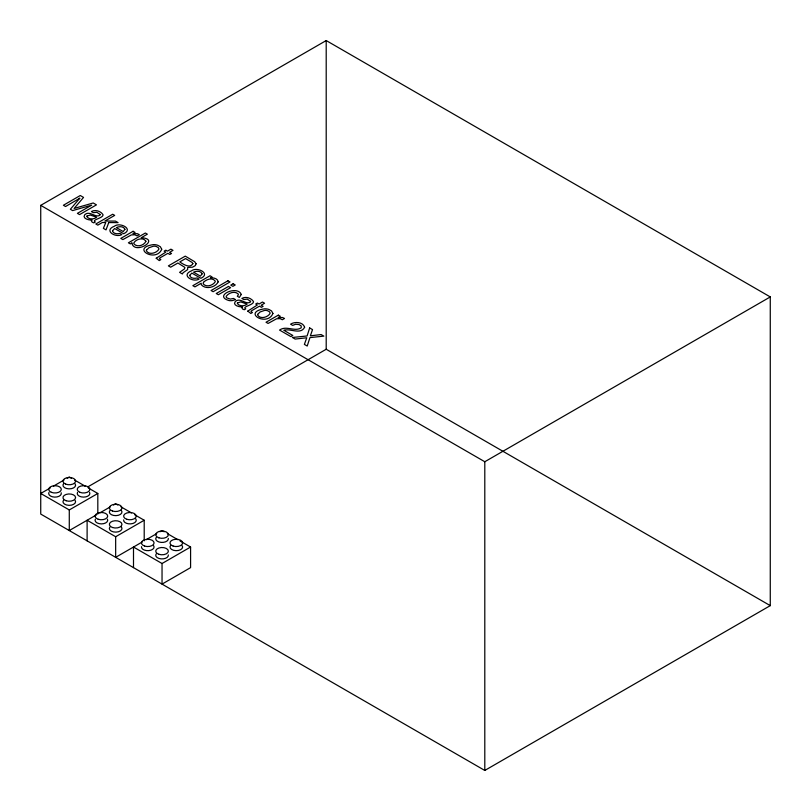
<?xml version="1.0" encoding="UTF-8"?>
<svg xmlns="http://www.w3.org/2000/svg" width="811" height="811" viewBox="0 0 811 811"><rect width="100%" height="100%" fill="white"/><g stroke="black" fill="none" stroke-linecap="round" stroke-linejoin="round"><path stroke-width="1.22" d="M40.732 205.365L326.204 40.55L770.268 296.927L770.268 605.635L484.796 770.45L40.732 514.073L40.732 205.365L484.796 461.743L770.268 296.927M50.241 487.979L40.732 493.473L69.28 509.947L97.817 493.473L97.817 514.073M53.414 486.144L63.988 480.041M67.161 478.216L69.28 476.99L71.388 478.216M87.76 486.914L326.204 349.257L770.268 605.635M96.631 514.762L69.28 530.546L69.28 509.947M99.804 512.927L110.377 506.824M113.54 504.989L115.659 503.773L117.777 504.989M87.112 540.846L87.112 520.246L115.659 536.73L144.206 520.246L144.206 540.846M142.087 542.072L115.659 557.329L115.659 536.73M146.183 539.71L156.756 533.597M159.929 531.773L162.038 530.546L164.157 531.773M162.038 563.513L190.585 547.03L190.585 567.629L162.038 584.113L162.038 563.513L133.501 547.03L133.501 567.629M74.561 480.041L85.135 486.144M88.308 487.979L97.817 493.473M120.94 506.824L131.514 512.927M134.687 514.762L144.206 520.246M167.33 533.597L177.903 539.71M180.012 540.927L190.585 547.03M484.796 461.743L484.796 770.45M326.204 40.55L326.204 349.257M61.19 492.764A6.306 3.639 0 0 1 54.692 497.113A6.306 3.639 0 0 1 48.964 492.419M75.099 483.843A6.306 3.639 0 0 1 68.965 488.871A6.306 3.639 0 0 1 63.714 483.518M89.585 492.419A6.306 3.639 0 0 1 83.543 497.113A6.306 3.639 0 0 1 77.511 492.419M75.099 500.316A6.306 3.639 0 0 1 68.965 505.344A6.306 3.639 0 0 1 63.714 499.992M107.427 519.192A6.306 3.639 0 0 1 101.385 523.896A6.306 3.639 0 0 1 95.353 519.192M121.224 510.291A6.306 3.639 0 0 1 115.963 515.644A6.306 3.639 0 0 1 109.83 510.616M135.761 518.858A6.306 3.639 0 0 1 130.855 523.855A6.306 3.639 0 0 1 123.657 519.892M121.224 526.775A6.306 3.639 0 0 1 115.963 532.128A6.306 3.639 0 0 1 109.83 527.099M153.593 545.641A6.306 3.639 0 0 1 148.697 550.628A6.306 3.639 0 0 1 141.489 546.675M168.323 538.433A6.306 3.639 0 0 1 161.115 542.397A6.306 3.639 0 0 1 156.219 537.399M182.14 545.641A6.306 3.639 0 0 1 176.007 550.669A6.306 3.639 0 0 1 170.746 545.316M168.323 554.917A6.306 3.639 0 0 1 161.115 558.87A6.306 3.639 0 0 1 156.219 553.872M241.252 294.494L239.336 297.414L237.329 296.248L238.383 294.677L238.089 293.856C234.632 290.703 228.743 292.812 226.299 296.218A3.589 2.068 0 0 0 226.786 297.87L230.314 299.097L233.517 298.448L235.525 299.614L232.798 300.486A5.971 3.447 0 0 1 228.986 300.546C212.958 295.903 237.552 284.722 241.252 294.494M156.229 258.233L159.22 260.584L160.852 259.642L159.412 258.709L159.838 257.959L167.877 253.326L169.844 254.461L171.526 253.478L169.56 252.343L172.996 250.366L170.908 249.159L167.471 251.136L165.809 250.173L164.116 251.157L165.779 252.12L156.229 258.233M247.801 311.1L250.802 313.462L252.434 312.519L250.994 311.586L251.42 310.836L259.459 306.193L261.416 307.328L263.109 306.355L261.142 305.22L264.579 303.233L262.49 302.027L259.054 304.013L257.381 303.05L255.698 304.024L257.361 304.987L247.801 311.1M112.536 230.76C112.911 233.852 117.433 234.186 119.846 233.396L121.873 234.572C115.608 238.181 103.25 230.486 114.381 226.239C119.734 221.839 134.018 228.976 123.677 233.73L114.665 228.52L112.536 230.76M189.733 275.334C190.098 278.416 194.62 278.751 197.032 277.96L199.07 279.136C192.795 282.745 180.437 275.051 191.568 270.803C196.921 266.403 211.205 273.54 200.875 278.295L191.852 273.084L189.733 275.334M100.098 214.469L100.037 215.148C95.495 218.443 89.595 210.049 84.749 214.733C81.82 218.605 89.372 220.41 92.14 219.974L91.359 220.845L92.16 222.173L93.792 222.883L95.313 221.991C90.862 219.913 102.733 218.311 103.027 215.087L102.916 214.479C100.493 211.002 95.191 209.35 91.39 211.549L93.316 212.664L96.813 212.269L100.098 214.469M250.558 301.327L250.498 302.016C245.956 305.311 240.056 296.907 235.21 301.601C232.27 305.473 239.833 307.278 242.601 306.842L241.82 307.704L242.621 309.042L244.253 309.741L245.774 308.859C241.323 306.781 253.194 305.179 253.488 301.956L253.377 301.347C250.954 297.87 245.652 296.218 241.85 298.418L243.776 299.533L247.274 299.137L250.558 301.327M146.446 250.163L146.375 250.781C148.981 255.424 156.989 253.093 158.966 249.007L158.307 247.649L156.452 246.554A3.984 2.301 0 0 0 153.218 246.26L148.869 247.771L146.446 250.163M257.665 314.374L257.584 314.982C260.189 319.635 268.198 317.304 270.175 313.208L269.526 311.85L267.66 310.765A3.984 2.301 0 0 0 264.427 310.461L260.078 311.982L257.665 314.374M196.09 263.788L195.279 265.623L192.552 267.184L187.676 267.437L187.635 269.627L183.083 272.729L182.404 273.976L179.596 272.354L184.523 268.877L184.857 267.387L177.913 263.017L170.665 267.194L168.384 265.876L185.263 256.134L194.701 261.74L196.09 263.788M145.899 241.272C144.307 245.388 136.806 247.791 133.856 243.695L133.815 242.945C135.873 239.103 143.415 236.893 145.899 241.272M131.889 242.996C134.15 255.485 161.561 238.981 141.236 237.714L147.359 234.176L145.351 233.021L128.402 242.803L130.318 243.898L131.889 242.996M161.724 249.241C156.036 263.038 130.368 248.136 153.218 244.628A7.187 4.146 0 0 1 157.912 245.348L160.335 246.716L161.724 249.241M272.932 313.451C267.255 327.249 241.577 312.336 264.427 308.829A7.187 4.146 0 0 1 269.12 309.549L271.543 310.927L272.932 313.451M87 216.04L86.878 216.669C88.987 219.71 93.964 219.477 96.671 217.247L90.315 215.037L87 216.04M237.461 302.909L237.339 303.537C239.448 306.578 244.425 306.345 247.132 304.115L240.776 301.905L237.461 302.909M124.924 229.31L123.201 231.551L116.358 227.607C118.953 226.269 123.698 226.056 124.924 229.31M202.111 273.875L200.388 276.115L193.555 272.172C196.14 270.833 200.885 270.621 202.111 273.875M192.876 263.656C190.088 268.867 182.972 264.143 179.819 261.912L185.587 258.587L192.136 262.47L192.876 263.656M304.622 327.228C300.709 335.085 290.257 328.141 283.82 330.27L292.812 335.46L290.855 336.585L279.552 330.067C286.242 325.15 294.778 332.175 301.216 327.806L301.185 325.921L299.026 324.542L295.559 324.278L292.68 325.383L290.581 324.167C294.788 321.42 302.949 321.845 304.622 327.228M218.139 281.904C215.493 287.55 205.436 289.831 201.25 284.631L201.209 283.232L194.924 286.871L192.846 285.675L210.008 275.76L212.026 276.926L210.394 277.869C213.263 277.605 217.895 278.345 218.139 281.904M309.66 327.948L307.095 335.967L292.396 337.477L295.153 339.069L306.771 337.761L304.378 344.401L307.217 346.033L309.934 337.609L323.832 336.129L321.105 334.558L310.37 335.815L312.519 329.601L309.66 327.948M108.755 222.559L106.028 229.878L103.382 228.357L105.754 222.549L102.429 222.467L97.807 225.134L95.82 223.988L112.709 214.236L114.696 215.391L104.893 221.048L115.426 221.089L118.071 222.619L108.755 222.559M203.47 282.329L203.176 283.809C206.197 287.702 213.009 285.482 215.219 281.782L215.199 281.032C212.35 277.129 206.237 279.389 203.47 282.329M79.752 198.269L70.364 209.289L72.625 210.596L91.684 205.153L77.4 213.354L79.569 214.601L96.458 204.859L93.214 202.983L74.125 208.447L83.543 197.408L80.269 195.512L63.39 205.264L65.569 206.521L79.752 198.269M133.095 231.297L120.788 238.404L122.856 239.59L131.382 234.916L134.869 234.805L137.12 235.879L139.299 234.622L137.312 233.669L132.933 233.659L135.062 232.422L133.095 231.297M227.952 280.778L211.063 290.52L213.141 291.717L230.02 281.964L227.952 280.778M228.489 286.435L216.243 293.511L218.341 294.728L230.598 287.652L228.489 286.435M233.122 283.759L230.78 285.117L232.879 286.324L235.231 284.975L233.122 283.759M278.325 315.144L266.018 322.251L268.086 323.437L276.612 318.764L280.099 318.652L282.35 319.737L284.529 318.47L282.542 317.517L278.163 317.506L280.292 316.28L278.325 315.144M51.326 492.307A6.306 3.639 0 0 0 61.281 489.712A6.306 3.639 0 0 0 52.401 486.032A6.306 3.639 0 0 0 51.326 492.307M66.117 500.742A6.306 3.639 0 0 0 75.585 497.589A6.306 3.639 0 0 0 66.117 494.436A6.306 3.639 0 0 0 66.117 500.742M65.6 484.076A6.306 3.639 0 0 0 75.555 481.47A6.306 3.639 0 0 0 66.674 477.791A6.306 3.639 0 0 0 65.6 484.076M79.873 492.307A6.306 3.639 0 0 0 89.828 489.712A6.306 3.639 0 0 0 80.948 486.032A6.306 3.639 0 0 0 79.873 492.307M98.232 519.283A6.306 3.639 0 0 0 107.691 516.131A6.306 3.639 0 0 0 98.232 512.978A6.306 3.639 0 0 0 98.232 519.283M112.506 527.525A6.306 3.639 0 0 0 121.964 524.372A6.306 3.639 0 0 0 112.506 521.22A6.306 3.639 0 0 0 112.506 527.525M112.506 511.042A6.306 3.639 0 0 0 121.964 507.889A6.306 3.639 0 0 0 112.506 504.736A6.306 3.639 0 0 0 112.506 511.042M126.78 519.283A6.306 3.639 0 0 0 136.238 516.131A6.306 3.639 0 0 0 126.78 512.978A6.306 3.639 0 0 0 126.78 519.283M144.611 546.067A6.306 3.639 0 0 0 154.08 542.914A6.306 3.639 0 0 0 144.611 539.751A6.306 3.639 0 0 0 144.611 546.067M158.885 554.298A6.306 3.639 0 0 0 168.353 551.145A6.306 3.639 0 0 0 158.885 547.993A6.306 3.639 0 0 0 158.885 554.298M158.885 537.825A6.306 3.639 0 0 0 168.353 534.672A6.306 3.639 0 0 0 158.885 531.519A6.306 3.639 0 0 0 158.885 537.825M173.159 546.067A6.306 3.639 0 0 0 182.617 542.914A6.306 3.639 0 0 0 173.159 539.751A6.306 3.639 0 0 0 173.159 546.067"/></g></svg>
